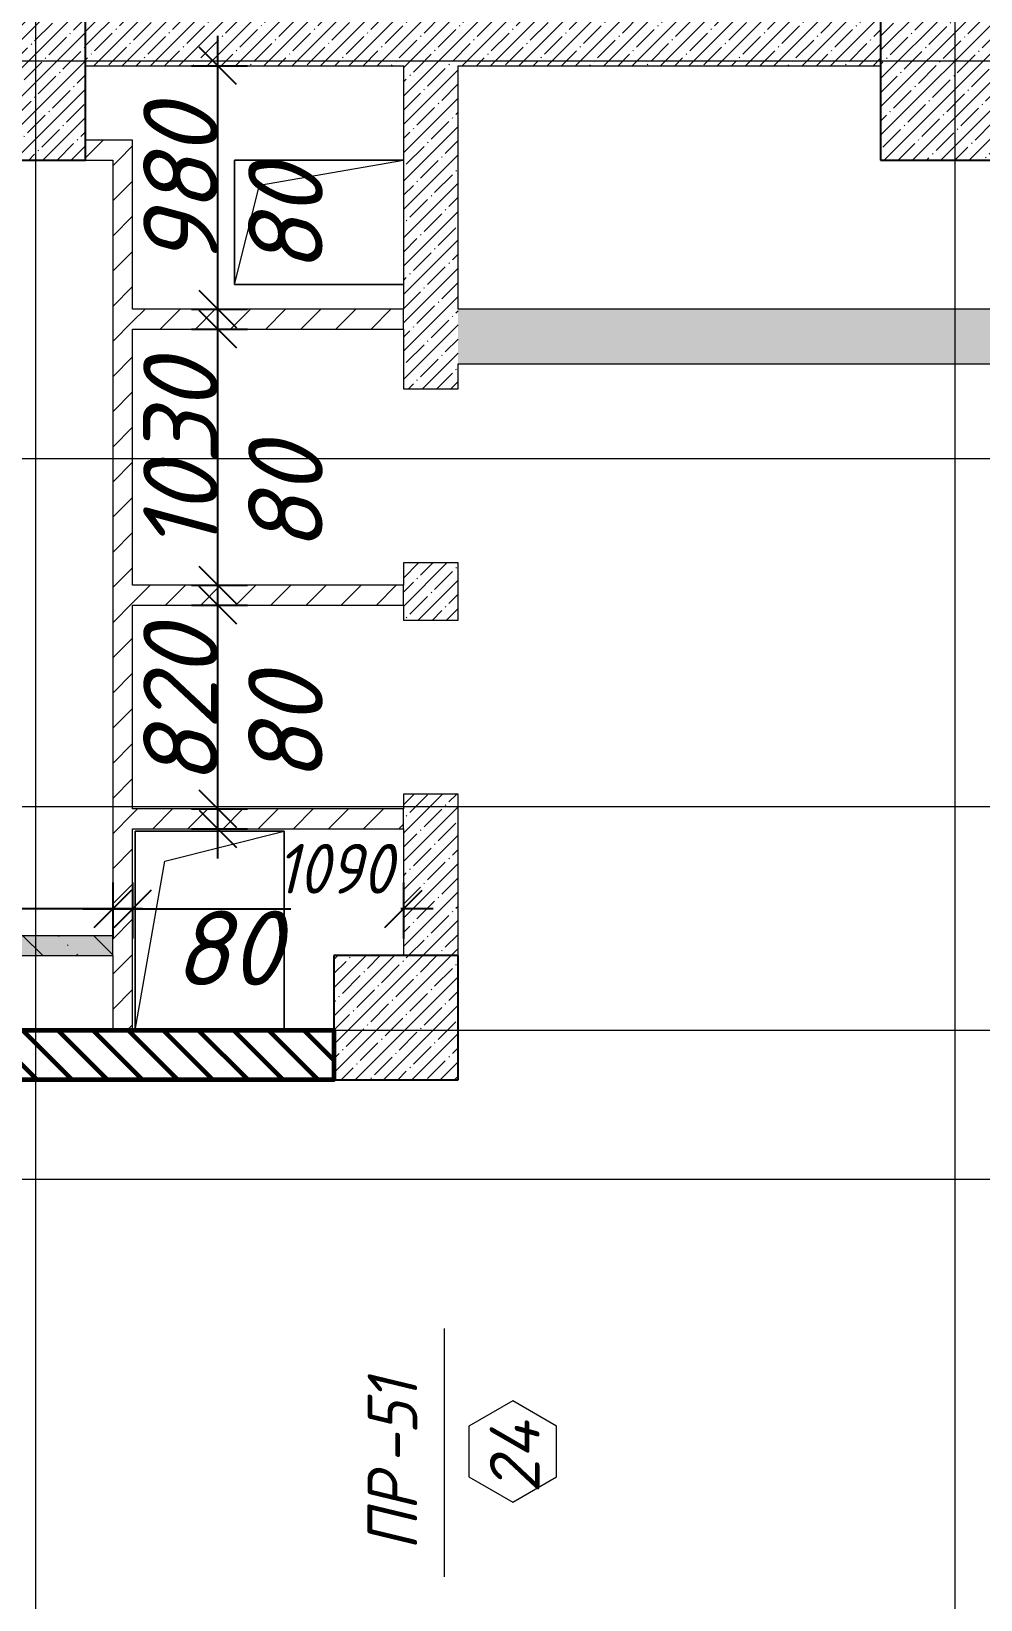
# Model space of a CAD drawing. Header units: millimetres. Extents: x 12986 to 523328, y -9759 to 30092.
# Drawn here: x 257589 to 261410, y 6043 to 12352 of the extents above; entities that cross this region are included whole.
import ezdxf

# ---------------------------------------------------------------- set-up
doc = ezdxf.new("R2010")
doc.units = ezdxf.units.MM
for name, color, linetype, lineweight in [('5) Блок ячеистый', 160, 'Continuous', 60), ('A-ANNO-DIMS', 7, 'Continuous', 9), ('A-DOOR-IDEN', 7, 'Continuous', 9), ('A-FLOR', 7, 'Continuous', 9), ('A-GENM', 7, 'Continuous', 9), ('A-GENM-IDEN', 7, 'Continuous', 9), ('A-WALL-6', 18, 'Continuous', 13), ('A-WALL-8', 7, 'Continuous', 9), ('A-WALL-FNSH-2', 7, 'Continuous', 5), ('A-WALL-FNSH-4', 250, 'Continuous', 13), ('A-WALL-PATT-1', 7, 'Continuous', 5), ('A-WALL-PATT-3', 250, 'Continuous', 5), ('A-WALL-PATT-4', 250, 'Continuous', 5), ('S-COLS', 7, 'Continuous', 9), ('S-COLS-1', 7, 'Continuous', 5), ('S-COLS-2', 7, 'Continuous', 25), ('Оси-1', 7, 'Continuous', 20)]:
    doc.layers.add(name, color=color, linetype=linetype, lineweight=lineweight)
doc.layers.add('A-WALL-3', color=7, linetype='Continuous', lineweight=5, true_color=0x000000)
doc.layers.add('A-WALL-FNSH-3', color=7, linetype='Continuous', lineweight=13, true_color=0x008000)
doc.styles.add('ISOCPEUR_I_2', font='isocpeui.ttf', dxfattribs={"height": 300})
doc.styles.add('ISOCPEUR_I_3', font='isocpeui.ttf', dxfattribs={"width": 0.9, "height": 200})
doc.styles.add('ISOCPEUR_I_4', font='isocpeui.ttf', dxfattribs={"width": 0.9, "height": 300})
doc.dimstyles.new('ISO-2_0_0_9К_СРЕДНИЙ', dxfattribs={"dimscale": 304.8, "dimtxt": 199.196235, "dimasz": 0.492126, "dimexe": 0.393701, "dimexo": 0, "dimgap": 0, "dimtad": 1, "dimdec": 0, "dimzin": 0, "dimdsep": 46, "dimtxsty": 'ISOCPEUR_I_2', "dimblk1": 'OBLIQUE', "dimblk2": 'OBLIQUE', "dimsah": 1, "dimcen": 0.09, "dimdle": 0.393701, "dimazin": 0, "dimtfac": 1, "dimtdec": 4, "dimtix": 1, "dimtmove": 2, "dimatfit": 3, "dimfxl": 1, "dimtvp": 1, "dimtolj": 1, "dimtzin": 0, "dimarcsym": 2})
doc.dimstyles.new('ISO-2_0_0_9К_СРЕДНИЙ_1', dxfattribs={"dimscale": 304.8, "dimtxt": 199.196235, "dimasz": 0.492126, "dimexe": 0.393701, "dimexo": 0, "dimgap": 0, "dimtad": 1, "dimdec": 0, "dimzin": 0, "dimdsep": 46, "dimtxsty": 'ISOCPEUR_I_3', "dimblk1": 'OBLIQUE', "dimblk2": 'OBLIQUE', "dimsah": 1, "dimcen": 0.09, "dimdle": 0.393701, "dimazin": 0, "dimtfac": 1, "dimtdec": 4, "dimtix": 1, "dimtmove": 2, "dimatfit": 3, "dimfxl": 1, "dimtvp": 1, "dimtolj": 1, "dimtzin": 0, "dimarcsym": 2})
doc.dimstyles.new('ISO-2_0_0_9К_СРЕДНИЙ_2', dxfattribs={"dimscale": 304.8, "dimtxt": 199.196235, "dimasz": 0.492126, "dimexe": 0.393701, "dimexo": 0, "dimgap": 0, "dimtad": 1, "dimdec": 0, "dimzin": 0, "dimdsep": 46, "dimtxsty": 'ISOCPEUR_I_2', "dimblk1": 'OBLIQUE', "dimblk2": 'OBLIQUE', "dimsah": 1, "dimcen": 0.09, "dimdle": 0.393701, "dimazin": 0, "dimtfac": 1, "dimtdec": 4, "dimtix": 1, "dimtmove": 0, "dimatfit": 3, "dimfxl": 1, "dimtvp": 1, "dimtolj": 1, "dimtzin": 0, "dimarcsym": 2})
pattern_1 = [(45, (239096.85, -2765.93), (-70.71068, 70.71068), [])]
pattern_2 = [(45, (239096.85, -2765.93), (-57.02463, 57.02463), []), (45, (239153.876, -2765.93), (-57.02463, 57.02463), [100.806, -20.161, 3.353, -16.808])]

# ---------------------------------------------------------------- blocks, each defined once
blk = doc.blocks.new('Колонна_Несущая_Прямоугольное сечение - 600х600-V35-АР1_1_Кладочный план 2 этажа')
at = {"layer": 'S-COLS-1'}
h = blk.add_hatch(dxfattribs=at)
h.set_pattern_fill('FP_50', color=256, style=0, pattern_type=2)
h.set_pattern_definition([(45, (-22210, -14900), (-57.02463, 57.02463), []), (45, (-22152.975, -14900), (-57.02463, 57.02463), [100.806, -20.161, 3.353, -16.808])])
h.paths.add_polyline_path([(-300, -300), (300, -300), (300, 300), (-300, 300)], flags=0)
at = {"layer": 'S-COLS-2'}
for p, q in [((300, 300), (-300, 300)), ((-300, 300), (-300, -300)), ((300, -300), (300, 300)), ((-300, -300), (300, -300))]:
    blk.add_line(p, q, dxfattribs=at)
blk = doc.blocks.new('Колонна_Несущая_Прямоугольное сечение - 600х600-V40-АР1_1_Кладочный план 2 этажа')
at = {"layer": 'S-COLS-1'}
h = blk.add_hatch(dxfattribs=at)
h.set_pattern_fill('FP_56', color=256, style=0, pattern_type=2)
h.set_pattern_definition([(45, (-18410.26, -14900), (-57.02463, 57.02463), []), (45, (-18353.23, -14900), (-57.02463, 57.02463), [100.806, -20.161, 3.353, -16.808])])
h.paths.add_polyline_path([(-300, -300), (300, -300), (300, 300), (-300, 300)], flags=0)
at = {"layer": 'S-COLS-2'}
for p, q in [((300, 300), (-300, 300)), ((-300, 300), (-300, -300)), ((300, -300), (300, 300)), ((-300, -300), (300, -300))]:
    blk.add_line(p, q, dxfattribs=at)
blk = doc.blocks.new('AR_Отверстие прямоугольное _в плите_ - AR_Отверстие прямоугольное _в плите_-24507340-АР1_1_Кладочный план 2 этажа')
at = {"layer": 'A-GENM'}
for p, q in [((300, 400), (-300, 400)), ((-300, 400), (-300, -400)), ((-180, 280), (300, 400)), ((300, -400), (300, 400)), ((-300, -400), (-180, 280))]:
    blk.add_line(p, q, dxfattribs=at)
blk = doc.blocks.new('AR_Отверстие прямоугольное _в плите_ - AR_Отверстие прямоугольное _в плите_-24507827-АР1_1_Кладочный план 2 этажа')
at = {"layer": 'A-GENM'}
for p, q in [((340, 250), (-340, 250)), ((-340, 250), (-340, -250)), ((-240, 150), (340, 250)), ((-340, -250), (-240, 150)), ((-340, -250), (340, -250))]:
    blk.add_line(p, q, dxfattribs=at)
blk = doc.blocks.new('_Oblique')
at = {"color": 0, "linetype": 'ByBlock', "lineweight": -2}
blk.add_line((-0.5, -0.5), (0.5, 0.5), dxfattribs=at)
blk = doc.blocks.new('*D2412')
at = {"layer": 'A-ANNO-DIMS', "color": 0, "lineweight": -2, "transparency": 16777216}
for p, q in [((258339.6, 9024.1), (258339.6, 9344.1)), ((258233.6, 9224.1), (258459.6, 9224.1)), ((258233.6, 9144.1), (258459.6, 9144.1))]:
    blk.add_line(p, q, dxfattribs=at)
at = {"layer": 'Defpoints', "color": 0, "transparency": 16777216}
for p in [(258233.6, 9224.1), (258339.6, 9224.1), (258233.6, 9144.1)]:
    blk.add_point(p, dxfattribs=at)
at = {"layer": 'A-ANNO-DIMS', "color": 0, "lineweight": -2, "transparency": 16777216, "xscale": 150, "yscale": 150, "zscale": 150}
for p, rotation in [((258339.6, 9224.1), 90), ((258339.6, 9144.1), 270)]:
    blk.add_blockref('_Oblique', p, dxfattribs=dict(at, rotation=rotation))
at = {"layer": 'A-ANNO-DIMS', "color": 0, "transparency": 16777216, "insert": (258461.9, 9328.1), "char_height": 300, "width": 303.391, "attachment_point": 1, "rotation": 90, "line_spacing_factor": 1.149209, "style": 'ISOCPEUR_I_2'}
blk.add_mtext('\\A1;80', dxfattribs=at)
blk = doc.blocks.new('*D2413')
at = {"layer": 'A-ANNO-DIMS', "color": 0, "lineweight": -2, "transparency": 16777216}
for p, q in [((258339.6, 9104.1), (258339.6, 10164.1)), ((258233.6, 10044.1), (258459.6, 10044.1)), ((258233.6, 9224.1), (258459.6, 9224.1))]:
    blk.add_line(p, q, dxfattribs=at)
at = {"layer": 'Defpoints', "color": 0, "transparency": 16777216}
for p in [(258233.6, 10044.1), (258339.6, 10044.1), (258233.6, 9224.1)]:
    blk.add_point(p, dxfattribs=at)
at = {"layer": 'A-ANNO-DIMS', "color": 0, "lineweight": -2, "transparency": 16777216, "xscale": 150, "yscale": 150, "zscale": 150}
for p, rotation in [((258339.6, 10044.1), 90), ((258339.6, 9224.1), 270)]:
    blk.add_blockref('_Oblique', p, dxfattribs=dict(at, rotation=rotation))
at = {"layer": 'A-ANNO-DIMS', "color": 0, "transparency": 16777216, "insert": (258189.6, 9634.1), "char_height": 300, "width": 455.087, "attachment_point": 5, "rotation": 90, "style": 'ISOCPEUR_I_2'}
blk.add_mtext('\\A1;820', dxfattribs=at)
blk = doc.blocks.new('*D2414')
at = {"layer": 'A-ANNO-DIMS', "color": 0, "lineweight": -2, "transparency": 16777216}
for p, q in [((258339.6, 9924.1), (258339.6, 10244.1)), ((258233.6, 10124.1), (258459.6, 10124.1)), ((258233.6, 10044.1), (258459.6, 10044.1))]:
    blk.add_line(p, q, dxfattribs=at)
at = {"layer": 'Defpoints', "color": 0, "transparency": 16777216}
for p in [(258233.6, 10124.1), (258339.6, 10124.1), (258233.6, 10044.1)]:
    blk.add_point(p, dxfattribs=at)
at = {"layer": 'A-ANNO-DIMS', "color": 0, "lineweight": -2, "transparency": 16777216, "xscale": 150, "yscale": 150, "zscale": 150}
for p, rotation in [((258339.6, 10124.1), 90), ((258339.6, 10044.1), 270)]:
    blk.add_blockref('_Oblique', p, dxfattribs=dict(at, rotation=rotation))
at = {"layer": 'A-ANNO-DIMS', "color": 0, "transparency": 16777216, "insert": (258461.9, 10255.5), "char_height": 300, "width": 303.391, "attachment_point": 1, "rotation": 90, "line_spacing_factor": 1.149209, "style": 'ISOCPEUR_I_2'}
blk.add_mtext('\\A1;80', dxfattribs=at)
blk = doc.blocks.new('*D2415')
at = {"layer": 'A-ANNO-DIMS', "color": 0, "lineweight": -2, "transparency": 16777216}
for p, q in [((258339.6, 10004.1), (258339.6, 11274.1)), ((258233.6, 11154.1), (258459.6, 11154.1)), ((258233.6, 10124.1), (258459.6, 10124.1))]:
    blk.add_line(p, q, dxfattribs=at)
at = {"layer": 'Defpoints', "color": 0, "transparency": 16777216}
for p in [(258233.6, 11154.1), (258339.6, 11154.1), (258233.6, 10124.1)]:
    blk.add_point(p, dxfattribs=at)
at = {"layer": 'A-ANNO-DIMS', "color": 0, "lineweight": -2, "transparency": 16777216, "xscale": 150, "yscale": 150, "zscale": 150}
for p, rotation in [((258339.6, 11154.1), 90), ((258339.6, 10124.1), 270)]:
    blk.add_blockref('_Oblique', p, dxfattribs=dict(at, rotation=rotation))
at = {"layer": 'A-ANNO-DIMS', "color": 0, "transparency": 16777216, "insert": (258189.6, 10639.1), "char_height": 300, "width": 560.814, "attachment_point": 5, "rotation": 90, "style": 'ISOCPEUR_I_2'}
blk.add_mtext('\\A1;1030', dxfattribs=at)
blk = doc.blocks.new('*D2416')
at = {"layer": 'A-ANNO-DIMS', "color": 0, "lineweight": -2, "transparency": 16777216}
for p, q in [((258339.6, 11034.1), (258339.6, 11354.1)), ((258233.6, 11234.1), (258459.6, 11234.1)), ((258233.6, 11154.1), (258459.6, 11154.1))]:
    blk.add_line(p, q, dxfattribs=at)
at = {"layer": 'Defpoints', "color": 0, "transparency": 16777216}
for p in [(258233.6, 11234.1), (258339.6, 11234.1), (258233.6, 11154.1)]:
    blk.add_point(p, dxfattribs=at)
at = {"layer": 'A-ANNO-DIMS', "color": 0, "lineweight": -2, "transparency": 16777216, "xscale": 150, "yscale": 150, "zscale": 150}
for p, rotation in [((258339.6, 11234.1), 90), ((258339.6, 11154.1), 270)]:
    blk.add_blockref('_Oblique', p, dxfattribs=dict(at, rotation=rotation))
at = {"layer": 'A-ANNO-DIMS', "color": 0, "transparency": 16777216, "insert": (258461.9, 11375.8), "char_height": 300, "width": 303.391, "attachment_point": 1, "rotation": 90, "line_spacing_factor": 1.149209, "style": 'ISOCPEUR_I_2'}
blk.add_mtext('\\A1;80', dxfattribs=at)
blk = doc.blocks.new('*D2417')
at = {"layer": 'A-ANNO-DIMS', "color": 0, "lineweight": -2, "transparency": 16777216}
for p, q in [((258339.6, 11114.1), (258339.6, 12334.1)), ((258233.6, 12214.1), (258459.6, 12214.1)), ((258233.6, 11234.1), (258459.6, 11234.1))]:
    blk.add_line(p, q, dxfattribs=at)
at = {"layer": 'Defpoints', "color": 0, "transparency": 16777216}
for p in [(258233.6, 12214.1), (258339.6, 12214.1), (258233.6, 11234.1)]:
    blk.add_point(p, dxfattribs=at)
at = {"layer": 'A-ANNO-DIMS', "color": 0, "lineweight": -2, "transparency": 16777216, "xscale": 150, "yscale": 150, "zscale": 150}
for p, rotation in [((258339.6, 12214.1), 90), ((258339.6, 11234.1), 270)]:
    blk.add_blockref('_Oblique', p, dxfattribs=dict(at, rotation=rotation))
at = {"layer": 'A-ANNO-DIMS', "color": 0, "transparency": 16777216, "insert": (258189.6, 11724.1), "char_height": 300, "width": 455.087, "attachment_point": 5, "rotation": 90, "style": 'ISOCPEUR_I_2'}
blk.add_mtext('\\A1;980', dxfattribs=at)
blk = doc.blocks.new('*D2431')
at = {"layer": 'A-ANNO-DIMS', "color": 0, "lineweight": -2, "transparency": 16777216}
for p, q in [((256186.9, 8717.1), (256186.9, 8942.1)), ((257916.9, 8928.1), (257916.9, 8702.1)), ((256066.9, 8822.1), (256646.6, 8822.1)), ((258036.9, 8822.1), (257088.8, 8822.1))]:
    blk.add_line(p, q, dxfattribs=at)
at = {"layer": 'Defpoints', "color": 0, "transparency": 16777216}
for p in [(257916.9, 8928.1), (257916.9, 8822.1), (256186.9, 8717.1)]:
    blk.add_point(p, dxfattribs=at)
at = {"layer": 'A-ANNO-DIMS', "color": 0, "lineweight": -2, "transparency": 16777216, "xscale": 150, "yscale": 150, "zscale": 150, "rotation": 180}
blk.add_blockref('_Oblique', (256186.9, 8822.1), dxfattribs=at)
at = {"layer": 'A-ANNO-DIMS', "color": 0, "lineweight": -2, "transparency": 16777216, "xscale": 150, "yscale": 150, "zscale": 150}
blk.add_blockref('_Oblique', (257916.9, 8822.1), dxfattribs=at)
at = {"layer": 'A-ANNO-DIMS', "color": 0, "transparency": 16777216, "insert": (256587.3, 9083.4), "char_height": 200, "width": 560.814, "attachment_point": 1, "line_spacing_factor": 1.149209, "style": 'ISOCPEUR_I_3'}
blk.add_mtext('\\A1;1730', dxfattribs=at)
blk = doc.blocks.new('*D2432')
at = {"layer": 'A-ANNO-DIMS', "color": 0, "lineweight": -2, "transparency": 16777216}
for p, q in [((257916.9, 8928.1), (257916.9, 8702.1)), ((257996.9, 8928.1), (257996.9, 8702.1)), ((257796.9, 8822.1), (258116.9, 8822.1))]:
    blk.add_line(p, q, dxfattribs=at)
at = {"layer": 'Defpoints', "color": 0, "transparency": 16777216}
for p in [(257916.9, 8928.1), (257996.9, 8928.1), (257996.9, 8822.1)]:
    blk.add_point(p, dxfattribs=at)
at = {"layer": 'A-ANNO-DIMS', "color": 0, "lineweight": -2, "transparency": 16777216, "xscale": 150, "yscale": 150, "zscale": 150, "rotation": 180}
blk.add_blockref('_Oblique', (257916.9, 8822.1), dxfattribs=at)
at = {"layer": 'A-ANNO-DIMS', "color": 0, "lineweight": -2, "transparency": 16777216, "xscale": 150, "yscale": 150, "zscale": 150}
blk.add_blockref('_Oblique', (257996.9, 8822.1), dxfattribs=at)
at = {"layer": 'A-ANNO-DIMS', "color": 0, "transparency": 16777216, "insert": (258160.2, 8814.5), "char_height": 300, "width": 303.391, "attachment_point": 1, "line_spacing_factor": 1.149209, "style": 'ISOCPEUR_I_2'}
blk.add_mtext('\\A1;80', dxfattribs=at)
blk = doc.blocks.new('*D2433')
at = {"layer": 'A-ANNO-DIMS', "color": 0, "lineweight": -2, "transparency": 16777216}
for p, q in [((257996.9, 8928.1), (257996.9, 8702.1)), ((259086.9, 8928.1), (259086.9, 8702.1)), ((257876.9, 8822.1), (258633.7, 8822.1)), ((259206.9, 8822.1), (259075.9, 8822.1))]:
    blk.add_line(p, q, dxfattribs=at)
at = {"layer": 'Defpoints', "color": 0, "transparency": 16777216}
for p in [(257996.9, 8928.1), (259086.9, 8928.1), (259086.9, 8822.1)]:
    blk.add_point(p, dxfattribs=at)
at = {"layer": 'A-ANNO-DIMS', "color": 0, "lineweight": -2, "transparency": 16777216, "xscale": 150, "yscale": 150, "zscale": 150, "rotation": 180}
blk.add_blockref('_Oblique', (257996.9, 8822.1), dxfattribs=at)
at = {"layer": 'A-ANNO-DIMS', "color": 0, "lineweight": -2, "transparency": 16777216, "xscale": 150, "yscale": 150, "zscale": 150}
blk.add_blockref('_Oblique', (259086.9, 8822.1), dxfattribs=at)
at = {"layer": 'A-ANNO-DIMS', "color": 0, "transparency": 16777216, "insert": (258574.4, 9083.4), "char_height": 200, "width": 560.814, "attachment_point": 1, "line_spacing_factor": 1.149209, "style": 'ISOCPEUR_I_3'}
blk.add_mtext('\\A1;1090', dxfattribs=at)
blk = doc.blocks.new('AAR_СКБ_Марка_Двери_Перемычка и проем - Марка перемычки и проема-25306769-АР1_1_Кладочный план 2 этажа')
at = {"layer": 'A-DOOR-IDEN'}
for p, q in [((-5, 0), (5, 0)), ((-0.968, -0.984), (-1.986, -2.747)), ((1.067, -0.984), (-0.968, -0.984)), ((2.085, -2.747), (1.067, -0.984)), ((-1.986, -2.747), (-0.968, -4.509)), ((1.067, -4.509), (2.085, -2.747)), ((-0.968, -4.509), (1.067, -4.509))]:
    blk.add_line(p, q, dxfattribs=at)

msp = doc.modelspace()

# ---------------------------------------------------------------- hatches: boundary and pattern name
at = {"layer": '5) Блок ячеистый'}
h = msp.add_hatch(dxfattribs=at)
h.set_pattern_fill('FP_22', color=256, style=0, pattern_type=2)
h.set_pattern_definition([(135, (239096.85, -2765.93), (-70.7107, -70.7107), [])])
h.paths.add_polyline_path([(257384.42894, 8134.06731), (258806.85078, 8134.06731), (258806.85078, 8334.06731), (256006.85079, 8334.06731), (256006.85079, 8134.06731), (256075.85079, 8134.06731)], flags=0)
h.paths.add_polyline_path([(254595.85081, 8134.06731), (255056.85079, 8134.06731), (255056.85079, 8334.06731), (254526.85081, 8334.06731), (254526.85081, 8134.06731)], flags=0)
h.paths.add_polyline_path([(253306.85078, 8134.06731), (253576.85081, 8134.06731), (253576.85081, 8334.06731), (253306.85078, 8334.06731)], flags=0)
at = {"layer": 'A-WALL-PATT-1'}
h = msp.add_hatch(dxfattribs=at)
h.set_pattern_fill('FP_7', color=256, style=0, pattern_type=2)
h.set_pattern_definition(pattern_2)
h.paths.add_polyline_path([(261006.85079, 12214.0673), (261006.85079, 12434.0673), (257807.10738, 12434.0673), (257807.10738, 12214.0673), (259306.85078, 12214.0673)], flags=0)
h = msp.add_hatch(dxfattribs=at)
h.set_pattern_fill('FP_7', color=256, style=0, pattern_type=2)
h.set_pattern_definition(pattern_2)
h.paths.add_polyline_path([(259306.85078, 8634.0673), (259306.85078, 9284.06729), (259086.85078, 9284.06729), (259086.85078, 8634.0673)], flags=0)
h.paths.add_polyline_path([(259086.85078, 9984.06729), (259306.85078, 9984.06729), (259306.85078, 10214.06729), (259086.85078, 10214.06729), (259086.85078, 10044.06729)], flags=0)
h.paths.add_polyline_path([(259306.85078, 10914.06729), (259306.85078, 12214.0673), (259086.85078, 12214.0673), (259086.85078, 10914.06729)], flags=0)
h = msp.add_hatch(dxfattribs=at)
h.set_pattern_fill('FP_7', color=256, style=0, pattern_type=2)
h.set_pattern_definition(pattern_2)
h.paths.add_polyline_path([(268110.28831, 11014.06729), (269886.85079, 11014.06729), (269886.85079, 11234.06729), (259306.85078, 11234.06729), (259306.85078, 11014.06729), (265045.75706, 11014.06729)], flags=0)
at = {"layer": 'A-WALL-PATT-3'}
h = msp.add_hatch(dxfattribs=at)
h.set_pattern_fill('FP_24', color=256, style=0, pattern_type=2)
h.set_pattern_definition(pattern_1)
h.paths.add_polyline_path([(257996.8508, 11834.0673), (257996.8508, 11914.0673), (257807.10738, 11914.0673), (257807.10738, 11834.0673), (257916.8508, 11834.0673)], flags=0)
h = msp.add_hatch(dxfattribs=at)
h.set_pattern_fill('FP_24', color=256, style=0, pattern_type=2)
h.set_pattern_definition(pattern_1)
h.paths.add_polyline_path([(257996.8508, 8334.0673), (257996.8508, 11834.0673), (257916.8508, 11834.0673), (257916.8508, 8334.0673)], flags=0)
h = msp.add_hatch(dxfattribs=at)
h.set_pattern_fill('FP_24', color=256, style=0, pattern_type=2)
h.set_pattern_definition(pattern_1)
h.paths.add_polyline_path([(257996.8508, 11154.06729), (259086.85078, 11154.06729), (259086.85078, 11234.06729), (257996.8508, 11234.06729)], flags=0)
h = msp.add_hatch(dxfattribs=at)
h.set_pattern_fill('FP_24', color=256, style=0, pattern_type=2)
h.set_pattern_definition(pattern_1)
h.paths.add_polyline_path([(257996.8508, 10044.06729), (259086.85078, 10044.06729), (259086.85078, 10124.06729), (257996.8508, 10124.06729)], flags=0)
h = msp.add_hatch(dxfattribs=at)
h.set_pattern_fill('FP_24', color=256, style=0, pattern_type=2)
h.set_pattern_definition(pattern_1)
h.paths.add_polyline_path([(257996.8508, 9144.06729), (259086.85078, 9144.06729), (259086.85078, 9224.06729), (257996.8508, 9224.06729)], flags=0)
at = {"layer": 'A-WALL-PATT-4'}
h = msp.add_hatch(dxfattribs=at)
h.set_pattern_fill('FP_25', color=256, style=0, pattern_type=2)
h.set_pattern_definition([(50, (239096.85, -2765.93), (72.87376, -6.37607), [7.62, -83.82]), (355, (239096.85, -2765.93), (-14.097, 76.42244), [6.096, -67.056]), (100.451, (239102.924, -2766.464), (58.77696, 70.04687), [6.476, -71.236]), (46.184, (239096.85, -2745.61), (108.43142, -16.81745), [11.43, -125.73]), (96.636, (239105.89, -2747.01), (94.961, 98.9709), [9.714, -106.854]), (351.184, (239096.85, -2745.61), (94.96227, 98.9702), [9.144, -100.584]), (21, (239107.01, -2750.69), (60.64565, -40.90654), [7.62, -83.82]), (326, (239107.01, -2750.69), (24.72083, 73.67493), [6.096, -67.056]), (71.451, (239112.065, -2754.1), (85.36689, 32.76874), [6.476, -71.236]), (37.5, (239096.85, -2765.933), (1.235525, 33.822432), [3.353, -62.89, 3.353, -64.719, -67.31]), (37.5, (239096.85, -2765.933), (1.235525, 33.822432), [-134.315, 3.353, -63.957]), (7.5, (239096.85, -2765.933), (26.728146, 40.07255), [3.353, -35.458, 3.353, -61.366, -25.654]), (7.5, (239096.85, -2765.933), (26.728146, 40.07255), [-103.53, 3.353, -22.301]), (327.5, (239074.194, -2765.933), (54.236318, -2.292117), [3.353, -22.047, 3.353, -75.895, -105.156]), (327.5, (239074.194, -2765.933), (54.236318, -2.292117), [-104.648, 3.353, -101.803]), (317.5, (239064.034, -2765.933), (59.25158, 10.17014), [3.353, -29.667, 3.353, -49.276, -74.676]), (317.5, (239064.034, -2765.933), (59.25158, 10.17014), [-85.649, 3.353, -71.323])])
h.paths.add_polyline_path([(256186.8508, 8634.0673), (257916.8508, 8634.0673), (257916.8508, 8714.0673), (256186.8508, 8714.0673)], flags=0)
h = msp.add_hatch(dxfattribs=at)
h.set_pattern_fill('FP_26', color=256, style=0, pattern_type=2)
h.set_pattern_definition([(135, (239096.85, -2765.93), (-142.5612, -142.5612), []), (135, (239239.41, -2765.93), (-142.5612, -142.5612), [252.016, -50.403, 3.353, -47.05])])
h.paths.add_polyline_path([(256186.8508, 8634.0673), (257916.8508, 8634.0673), (257916.8508, 8714.0673), (256186.8508, 8714.0673)], flags=0)
at = {"layer": 'S-COLS-1'}
h = msp.add_hatch(dxfattribs=at)
h.set_pattern_fill('FP_7', color=256, style=0, pattern_type=2)
h.set_pattern_definition(pattern_2)
h.paths.add_polyline_path([(258916.69456, 8134.0673), (259306.85078, 8134.0673), (259306.85078, 8634.0673), (258806.85078, 8634.0673), (258806.85078, 8134.0673)], flags=0)

# ---------------------------------------------------------------- linework, layer by layer
at = {"layer": '5) Блок ячеистый'}
msp.add_lwpolyline([(256006.85079, 8334.0673), (258806.85078, 8334.0673), (258806.85078, 8134.06731), (256006.85079, 8134.06731)], close=True, dxfattribs=at)
at = {"layer": 'A-FLOR'}
for p, q in [((258406.85078, 11834.0673), (259086.85078, 11834.0673)), ((258406.85078, 11334.0673), (258406.85078, 11834.0673)), ((259086.85078, 11334.0673), (258406.85078, 11334.0673)), ((258006.85078, 9134.0673), (258606.85078, 9134.0673)), ((258006.85078, 8334.06731), (258006.85078, 9134.0673)), ((258606.85078, 9134.0673), (258606.85078, 8334.06731))]:
    msp.add_line(p, q, dxfattribs=at)
at = {"layer": 'A-WALL-3'}
for p, q in [((257807.10738, 12214.0673), (259086.85078, 12214.0673)), ((259086.85078, 12214.0673), (259086.85078, 11234.06729)), ((259306.85078, 11234.06729), (259306.85078, 12214.0673)), ((259306.85078, 12214.0673), (261006.85079, 12214.0673)), ((269886.85079, 11234.06729), (259306.85078, 11234.06729)), ((259086.85078, 11154.06729), (259086.85078, 10914.06729)), ((259306.85078, 10914.06729), (259306.85078, 11014.06729)), ((259306.85078, 11014.06729), (270106.85079, 11014.06729)), ((259086.85078, 10914.06729), (259306.85078, 10914.06729)), ((259086.85078, 10214.06729), (259086.85078, 10124.06729)), ((259306.85078, 10214.06729), (259086.85078, 10214.06729)), ((259306.85078, 9984.06729), (259306.85078, 10214.06729)), ((259086.85078, 10044.06729), (259086.85078, 9984.06729)), ((259086.85078, 9984.06729), (259306.85078, 9984.06729)), ((259086.85078, 9284.06729), (259086.85078, 9224.06729)), ((259306.85078, 9284.06729), (259086.85078, 9284.06729)), ((259306.85078, 8634.0673), (259306.85078, 9284.06729)), ((259086.85078, 9144.06729), (259086.85078, 8634.0673)), ((259086.85078, 8634.0673), (259306.85078, 8634.0673))]:
    msp.add_line(p, q, dxfattribs=at)
at = {"layer": 'A-WALL-6'}
for p, q in [((259086.85078, 11154.06729), (259086.85078, 11234.06729)), ((259086.85078, 10044.06729), (259086.85078, 10124.06729)), ((259086.85078, 9144.06729), (259086.85078, 9224.06729))]:
    msp.add_line(p, q, dxfattribs=at)
at = {"layer": 'A-WALL-8'}
msp.add_line((257916.8508, 8634.0673), (257916.8508, 8714.0673), dxfattribs=at)
at = {"layer": 'A-WALL-FNSH-2'}
for p, q in [((258806.85078, 8334.06731), (256075.85079, 8334.06731)), ((258806.85078, 8134.06731), (258806.85078, 8334.06731)), ((256075.85079, 8134.06731), (258806.85078, 8134.06731))]:
    msp.add_line(p, q, dxfattribs=at)
at = {"layer": 'A-WALL-FNSH-3'}
for p, q in [((257996.8508, 11914.0673), (257807.10738, 11914.0673)), ((257996.8508, 11234.06729), (257996.8508, 11914.0673)), ((257807.10738, 11834.0673), (257916.8508, 11834.0673)), ((257916.8508, 11834.0673), (257916.8508, 8714.0673)), ((259086.85078, 11234.06729), (257996.8508, 11234.06729)), ((257996.8508, 10124.06729), (257996.8508, 11154.06729)), ((257996.8508, 11154.06729), (259086.85078, 11154.06729)), ((259086.85078, 10124.06729), (257996.8508, 10124.06729)), ((257996.8508, 9224.06729), (257996.8508, 10044.06729)), ((257996.8508, 10044.06729), (259086.85078, 10044.06729)), ((259086.85078, 9224.06729), (257996.8508, 9224.06729)), ((257996.8508, 8334.0673), (257996.8508, 9144.06729)), ((257996.8508, 9144.06729), (259086.85078, 9144.06729)), ((257916.8508, 8634.0673), (257916.8508, 8334.0673)), ((257916.8508, 8334.0673), (257996.8508, 8334.0673))]:
    msp.add_line(p, q, dxfattribs=at)
at = {"layer": 'A-WALL-FNSH-4'}
for p, q in [((257916.8508, 8714.0673), (256106.8508, 8714.0673)), ((256186.8508, 8634.0673), (257916.8508, 8634.0673))]:
    msp.add_line(p, q, dxfattribs=at)
at = {"layer": 'S-COLS-2'}
for p, q in [((259306.85078, 8634.0673), (258806.85078, 8634.0673)), ((258806.85078, 8634.0673), (258806.85078, 8134.0673)), ((259306.85078, 8134.0673), (259306.85078, 8634.0673)), ((258806.85078, 8134.0673), (259306.85078, 8134.0673))]:
    msp.add_line(p, q, dxfattribs=at)
at = {"layer": 'Оси-1'}
for p, q in [((257606.85078, -6915.9327), (257606.85078, 25871.01046)), ((261306.85078, -6915.9327), (261306.85078, 25871.01046)), ((234936.85079, 12234.0673), (365048.47884, 12234.0673)), ((234936.85079, 10634.0673), (365048.47884, 10634.0673)), ((234936.85079, 9234.0673), (365048.47884, 9234.0673)), ((234936.85079, 8334.0673), (365048.47884, 8334.0673)), ((234936.85079, 7734.0673), (365048.47884, 7734.0673))]:
    msp.add_line(p, q, dxfattribs=at)

# ---------------------------------------------------------------- block references
at = {"layer": 'A-DOOR-IDEN', "xscale": 99.99999999999993, "yscale": 99.99999999999993, "zscale": 99.99999999999993, "rotation": 90.00000000000001}
msp.add_blockref('AAR_СКБ_Марка_Двери_Перемычка и проем - Марка перемычки и проема-25306769-АР1_1_Кладочный план 2 этажа', (259251.85157, 6634.06731), dxfattribs=at)
at = {"layer": 'A-GENM'}
for name, p in [('AR_Отверстие прямоугольное _в плите_ - AR_Отверстие прямоугольное _в плите_-24507827-АР1_1_Кладочный план 2 этажа', (258746.85078, 11584.0673)), ('AR_Отверстие прямоугольное _в плите_ - AR_Отверстие прямоугольное _в плите_-24507340-АР1_1_Кладочный план 2 этажа', (258306.85078, 8734.0673))]:
    msp.add_blockref(name, p, dxfattribs=at)
at = {"layer": 'S-COLS'}
for name, p in [('Колонна_Несущая_Прямоугольное сечение - 600х600-V40-АР1_1_Кладочный план 2 этажа', (257507.10738, 12134.0673)), ('Колонна_Несущая_Прямоугольное сечение - 600х600-V35-АР1_1_Кладочный план 2 этажа', (261306.85079, 12134.0673))]:
    msp.add_blockref(name, p, dxfattribs=at)

# ---------------------------------------------------------------- texts
at = {"layer": 'A-DOOR-IDEN', "insert": (259434.49295, 6470.46878), "char_height": 200, "width": 346.329, "attachment_point": 1, "rotation": 90, "style": 'ISOCPEUR_I_2'}
msp.add_mtext('24', dxfattribs=at)
at = {"layer": 'A-GENM-IDEN', "char_height": 200, "attachment_point": 1, "rotation": 90, "style": 'ISOCPEUR_I_4'}
for s, insert, width in [('-51', (258942.56271, 6585.24071), 481.0125), ('ПР', (258942.56271, 6241.28238), 416.8775)]:
    msp.add_mtext(s, dxfattribs=dict(at, insert=insert, width=width))

# ---------------------------------------------------------------- dimensions: what is measured, and where the dimension line sits
at = {"layer": 'A-ANNO-DIMS'}
for base, p1, p2, override, picture, middle in [((258339.6452, 12214.0673), (258233.57919, 11234.06729), (258233.57919, 12214.0673), {"dimpost": '<>', "dimfxl": 980.000006}, '*D2417', (258189.6452, 11724.06729)), ((258339.6452, 11154.06729), (258233.57919, 10124.06729), (258233.57919, 11154.06729), {"dimpost": '<>', "dimfxl": 1030}, '*D2415', (258189.6452, 10639.06729)), ((258339.6452, 10044.06729), (258233.57919, 9224.06729), (258233.57919, 10044.06729), {"dimpost": '<>', "dimfxl": 820}, '*D2413', (258189.6452, 9634.06729))]:
    dim = msp.add_linear_dim(base=base, p1=p1, p2=p2, angle=90, dimstyle='ISO-2_0_0_9К_СРЕДНИЙ_2', override=override, dxfattribs=at)
    dim.commit()
    dim.dimension.update_dxf_attribs({"geometry": picture, "text_midpoint": middle})
for base, p1, p2, picture, middle in [((258339.6452, 11234.06729), (258233.57919, 11154.06729), (258233.57919, 11234.06729), '*D2416', (258661.85558, 11527.52228)), ((258339.6452, 10124.06729), (258233.57919, 10044.06729), (258233.57919, 10124.06729), '*D2414', (258661.85558, 10407.14747)), ((258339.6452, 9224.06729), (258233.57919, 9144.06729), (258233.57919, 9224.06729), '*D2412', (258661.85558, 9479.83007))]:
    dim = msp.add_linear_dim(base=base, p1=p1, p2=p2, angle=90, dimstyle='ISO-2_0_0_9К_СРЕДНИЙ', override={"dimpost": '<>', "dimfxl": 80}, dxfattribs=at)
    dim.commit()
    dim.dimension.update_dxf_attribs({"geometry": picture, "text_midpoint": middle, "dimtype": 160, "text_rotation": 90})
for base, p1, p2, dimstyle, override, picture, middle in [((257916.8508, 8822.07312), (256186.8508, 8717.1153), (257916.8508, 8928.13914), 'ISO-2_0_0_9К_СРЕДНИЙ_1', {"dimpost": '<>', "dimfxl": 1742.822727}, '*D2431', (256867.71807, 8950.03094)), ((259086.85078, 8822.07312), (257996.8508, 8928.13914), (259086.85078, 8928.13914), 'ISO-2_0_0_9К_СРЕДНИЙ_1', {"dimpost": '<>', "dimfxl": 1089.999982}, '*D2433', (258854.82187, 8950.03094)), ((257996.8508, 8822.07312), (257916.8508, 8928.13914), (257996.8508, 8928.13914), 'ISO-2_0_0_9К_СРЕДНИЙ', {"dimpost": '<>', "dimfxl": 80}, '*D2432', (258311.91478, 8614.47256))]:
    dim = msp.add_linear_dim(base=base, p1=p1, p2=p2, dimstyle=dimstyle, override=override, dxfattribs=at)
    dim.commit()
    dim.dimension.update_dxf_attribs({"geometry": picture, "text_midpoint": middle, "dimtype": 160})

doc.saveas('drawing.dxf')
